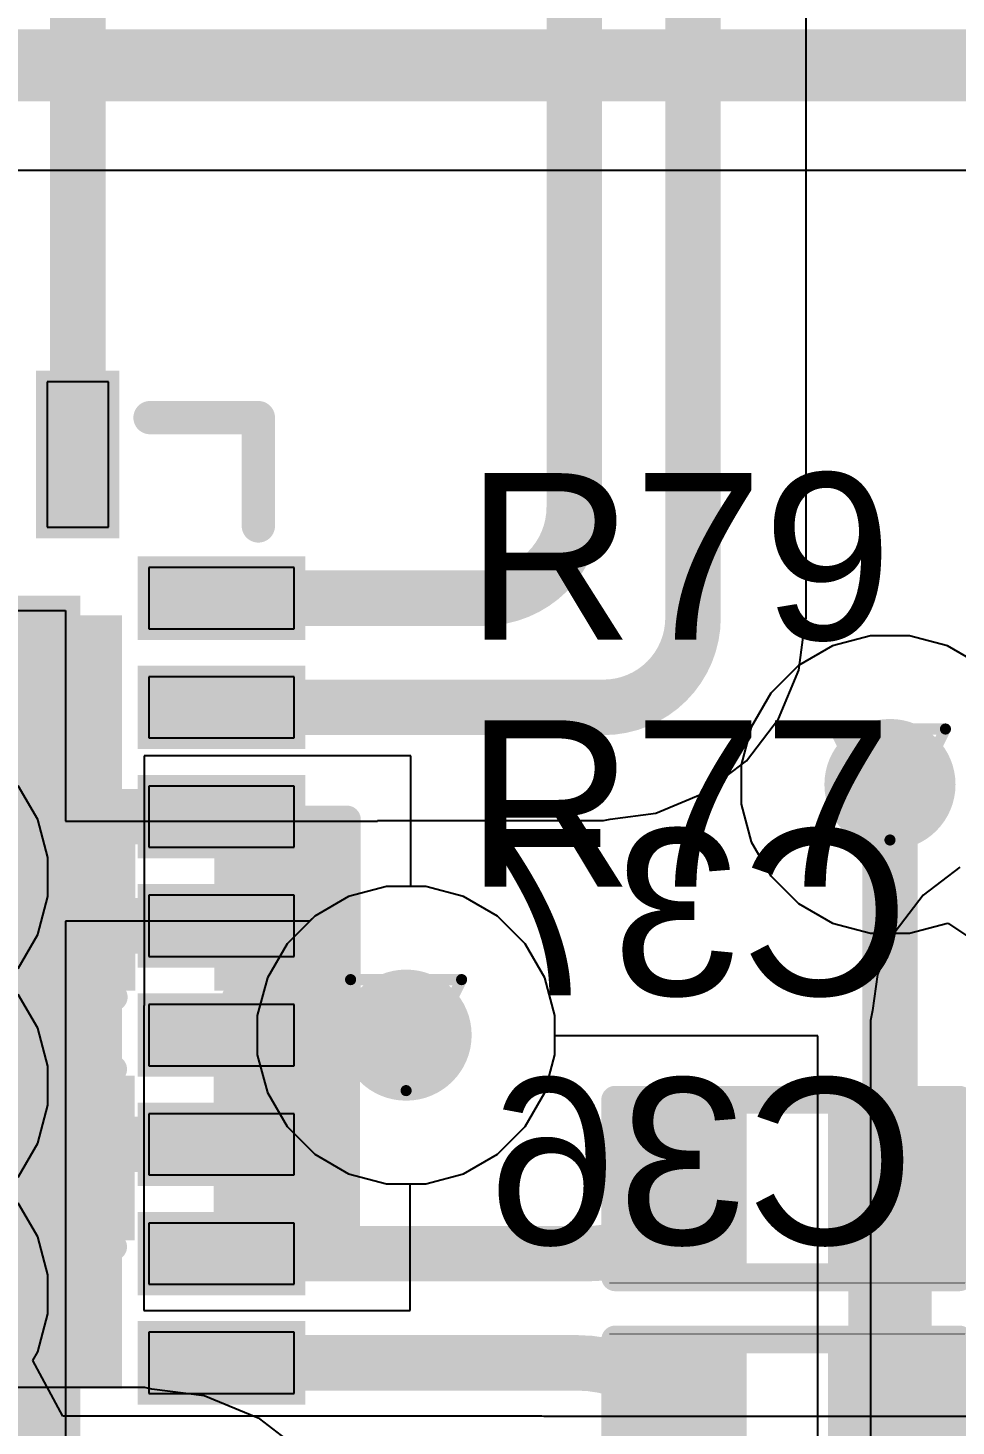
# Model space of a CAD drawing. Header units: inches. Extents: x 0 to 35.2, y -0.7 to 15.9.
# Drawn here: x 1.7712 to 1.9384, y 0.8583 to 1.1102 of the extents above; entities that cross this region are included whole.
import ezdxf

# ---------------------------------------------------------------- set-up
doc = ezdxf.new("R2010")
doc.units = ezdxf.units.IN
doc.header["$MEASUREMENT"] = 0
for name, color, linetype in [('Bottom Layer', 5, 'Continuous'), ('Bottom Overlay', 54, 'Continuous'), ('Bottom Paste', 16, 'Continuous'), ('Bottom Solder', 6, 'Continuous'), ('Drill Drawing', 1, 'Continuous'), ('GND1', 16, 'Continuous'), ('GND2', 76, 'Continuous'), ('Top Layer', 1, 'Continuous'), ('Top Overlay', 2, 'Continuous'), ('Top Paste', 8, 'Continuous'), ('Top Solder', 216, 'Continuous'), ('Via Holes', 16, 'Continuous')]:
    doc.layers.add(name, color=color, linetype=linetype)
doc.styles.add('Arial', font='', dxfattribs={"height": 0.2})
doc.styles.get('Arial').set_extended_font_data('Arial')

# ---------------------------------------------------------------- blocks, each defined once
blk = doc.blocks.new('40_LFCSP_WQ__6_6__24')
at = {"layer": 'Top Layer'}
for points in [[(0.087008, 0.087008), (0.087008, -0.087008), (-0.087008, -0.087008), (-0.087008, 0.087008)], [(0.1275605, -0.083068), (0.1275605, -0.094092), (0.1013795, -0.094092), (0.1013795, -0.083068)], [(-0.043698, -0.1013795), (-0.043698, -0.1275605), (-0.054722, -0.1275605), (-0.054722, -0.1013795)], [(-0.0240181, -0.1013795), (-0.0240181, -0.1275605), (-0.0350421, -0.1275605), (-0.0350421, -0.1013795)], [(-0.004328000000000001, -0.1013795), (-0.004327999999999999, -0.1275605), (-0.015352, -0.1275605), (-0.015352, -0.1013795)], [(0.015352, -0.1013795), (0.015352, -0.1275605), (0.004328000000000001, -0.1275605), (0.004327999999999999, -0.1013795)], [(0.0350421, -0.1013795), (0.0350421, -0.1275605), (0.0240181, -0.1275605), (0.0240181, -0.1013795)], [(0.054722, -0.1013795), (0.054722, -0.1275605), (0.043698, -0.1275605), (0.043698, -0.1013795)], [(0.074412, -0.1013796), (0.074412, -0.1275606), (0.063388, -0.1275606), (0.063388, -0.1013796)], [(0.094092, -0.1013795), (0.094092, -0.1275605), (0.083068, -0.1275605), (0.083068, -0.1013795)]]:
    blk.add_hatch(color=1, dxfattribs=at).paths.add_polyline_path(points)
at = {"layer": 'Top Solder'}
for points in [[(0.089008, 0.089008), (0.089008, -0.089008), (-0.089008, -0.089008), (-0.089008, 0.089008)], [(0.1295605, -0.081068), (0.1295605, -0.096092), (0.0993795, -0.096092), (0.0993795, -0.081068)], [(-0.041698, -0.0993795), (-0.041698, -0.1295605), (-0.056722, -0.1295605), (-0.056722, -0.0993795)], [(-0.0220181, -0.0993795), (-0.0220181, -0.1295605), (-0.0370421, -0.1295605), (-0.0370421, -0.0993795)], [(-0.002328000000000002, -0.0993795), (-0.002327999999999998, -0.1295605), (-0.017352, -0.1295605), (-0.017352, -0.0993795)], [(0.017352, -0.0993795), (0.017352, -0.1295605), (0.002328000000000002, -0.1295605), (0.002327999999999998, -0.0993795)], [(0.0370421, -0.0993795), (0.0370421, -0.1295605), (0.0220181, -0.1295605), (0.0220181, -0.0993795)], [(0.056722, -0.0993795), (0.056722, -0.1295605), (0.041698, -0.1295605), (0.041698, -0.0993795)], [(0.076412, -0.0993796), (0.076412, -0.1295606), (0.061388, -0.1295606), (0.061388, -0.0993796)], [(0.096092, -0.0993795), (0.096092, -0.1295605), (0.081068, -0.1295605), (0.081068, -0.0993795)]]:
    blk.add_hatch(color=216, dxfattribs=at).paths.add_polyline_path(points)
at = {"layer": 'Top Overlay'}
for points in [[(0.12111, -0.101594, 0.006, 0.006, 0), (0.12111, -0.12111, 0.006, 0.006, 0)], [(0.101594, -0.12111, 0.006, 0.006, 0), (0.12111, -0.12111, 0.006, 0.006, 0)]]:
    blk.add_lwpolyline(points, format="xyseb", dxfattribs=at)
for points in [[(0.11961, -0.101594, 0.003, 0.003, 1), (0.12261, -0.101594, 0.003, 0.003, 1)], [(0.100094, -0.12111, 0.003, 0.003, 1), (0.103094, -0.12111, 0.003, 0.003, 1)], [(0.11961, -0.12111, 0.003, 0.003, 1), (0.12261, -0.12111, 0.003, 0.003, 1)], [(0.11961, -0.12111, 0.003, 0.003, 1), (0.12261, -0.12111, 0.003, 0.003, 1)]]:
    blk.add_lwpolyline(points, format="xyseb", close=True, dxfattribs=at)
at = {"layer": 'Top Paste'}
for p, q in [((0.127559, -0.083071), (0.101378, -0.083071)), ((0.101378, -0.083071), (0.101378, -0.094094)), ((0.127559, -0.083071), (0.127559, -0.083071)), ((0.127559, -0.094094), (0.127559, -0.083071)), ((0.101378, -0.094094), (0.127559, -0.094094)), ((-0.043701, -0.101378), (-0.054724, -0.101378)), ((-0.054724, -0.101378), (-0.054724, -0.127559)), ((-0.043701, -0.101378), (-0.043701, -0.101378)), ((-0.043701, -0.127559), (-0.043701, -0.101378)), ((-0.024016, -0.101378), (-0.035039, -0.101378)), ((-0.035039, -0.101378), (-0.035039, -0.127559)), ((-0.024016, -0.101378), (-0.024016, -0.101378)), ((-0.024016, -0.127559), (-0.024016, -0.101378)), ((-0.004331, -0.101378), (-0.015354, -0.101378)), ((-0.015354, -0.101378), (-0.015354, -0.127559)), ((-0.004331, -0.101378), (-0.004331, -0.101378)), ((-0.004331, -0.127559), (-0.004331, -0.101378)), ((0.015354, -0.101378), (0.004331, -0.101378)), ((0.004331, -0.101378), (0.004331, -0.127559)), ((0.015354, -0.101378), (0.015354, -0.101378)), ((0.015354, -0.127559), (0.015354, -0.101378)), ((0.035039, -0.101378), (0.024016, -0.101378)), ((0.024016, -0.101378), (0.024016, -0.127559)), ((0.035039, -0.101378), (0.035039, -0.101378)), ((0.035039, -0.127559), (0.035039, -0.101378)), ((0.054724, -0.101378), (0.043701, -0.101378)), ((0.043701, -0.101378), (0.043701, -0.127559)), ((0.054724, -0.101378), (0.054724, -0.101378)), ((0.054724, -0.127559), (0.054724, -0.101378)), ((0.074409, -0.101378), (0.063386, -0.101378)), ((0.063386, -0.101378), (0.063386, -0.127559)), ((0.074409, -0.101378), (0.074409, -0.101378)), ((0.074409, -0.127559), (0.074409, -0.101378)), ((0.094094, -0.101378), (0.083071, -0.101378)), ((0.083071, -0.101378), (0.083071, -0.127559)), ((0.094094, -0.127559), (0.094094, -0.101378)), ((-0.054724, -0.127559), (-0.043701, -0.127559)), ((-0.035039, -0.127559), (-0.024016, -0.127559)), ((-0.015354, -0.127559), (-0.004331, -0.127559)), ((0.004331, -0.127559), (0.015354, -0.127559)), ((0.024016, -0.127559), (0.035039, -0.127559)), ((0.043701, -0.127559), (0.054724, -0.127559)), ((0.063386, -0.127559), (0.074409, -0.127559)), ((0.083071, -0.127559), (0.083071, -0.127559)), ((0.083071, -0.127559), (0.094094, -0.127559))]:
    blk.add_line(p, q, dxfattribs=at)
blk = doc.blocks.new('R___0402_43')
at = {"layer": 'Top Layer'}
for points in [[(-0.0275, -0.0125), (-0.0275, 0.0125), (-0.009499999999999998, 0.0125), (-0.009500000000000001, -0.0125)], [(0.0095001, -0.0125), (0.009500100000000001, 0.0125), (0.0275001, 0.0125), (0.0275001, -0.0125)]]:
    blk.add_hatch(color=1, dxfattribs=at).paths.add_polyline_path(points)
at = {"layer": 'Top Paste'}
for points in [[(-0.0275, -0.0125), (-0.0275, 0.0125), (-0.009499999999999998, 0.0125), (-0.009500000000000001, -0.0125)], [(0.0095001, -0.0125), (0.009500100000000001, 0.0125), (0.0275001, 0.0125), (0.0275001, -0.0125)]]:
    blk.add_hatch(color=8, dxfattribs=at).paths.add_polyline_path(points)
at = {"layer": 'Top Solder'}
for points in [[(-0.0296654, -0.0146654), (-0.0296654, 0.0146654), (-0.007334599999999998, 0.0146654), (-0.007334600000000002, -0.0146654)], [(0.007334699999999999, -0.0146654), (0.007334700000000001, 0.0146654), (0.0296655, 0.0146654), (0.0296655, -0.0146654)]]:
    blk.add_hatch(color=216, dxfattribs=at).paths.add_polyline_path(points)
at = {"layer": 'Top Overlay'}
for points in [[(-0.031, -0.016, 0.005, 0.005, 0), (-0.031, 0.016, 0.005, 0.005, 0)], [(-0.031, 0.016, 0.005, 0.005, 0), (0.031, 0.016, 0.005, 0.005, 0)], [(0.031, -0.016, 0.005, 0.005, 0), (0.031, 0.016, 0.005, 0.005, 0)], [(-0.031, -0.016, 0.005, 0.005, 0), (0.031, -0.016, 0.005, 0.005, 0)], [(-0.0319999, -0.017, 0.000127, 0.000127, 0), (0.032, -0.017, 0.000127, 0.000127, 0)]]:
    blk.add_lwpolyline(points, format="xyseb", dxfattribs=at)
for points in [[(-0.03225, 0.016, 0.0025, 0.0025, 1), (-0.02975, 0.016, 0.0025, 0.0025, 1)], [(-0.03225, 0.016, 0.0025, 0.0025, 1), (-0.02975, 0.016, 0.0025, 0.0025, 1)], [(0.02975, 0.016, 0.0025, 0.0025, 1), (0.03225, 0.016, 0.0025, 0.0025, 1)], [(0.02975, 0.016, 0.0025, 0.0025, 1), (0.03225, 0.016, 0.0025, 0.0025, 1)], [(-0.03225, -0.016, 0.0025, 0.0025, 1), (-0.02975, -0.016, 0.0025, 0.0025, 1)], [(-0.03225, -0.016, 0.0025, 0.0025, 1), (-0.02975, -0.016, 0.0025, 0.0025, 1)], [(0.02975, -0.016, 0.0025, 0.0025, 1), (0.03225, -0.016, 0.0025, 0.0025, 1)], [(0.02975, -0.016, 0.0025, 0.0025, 1), (0.03225, -0.016, 0.0025, 0.0025, 1)], [(-0.0320316, -0.017, 6.35e-05, 6.35e-05, 1), (-0.0319682, -0.017, 6.35e-05, 6.35e-05, 1)], [(0.0319683, -0.017, 6.35e-05, 6.35e-05, 1), (0.0320317, -0.017, 6.35e-05, 6.35e-05, 1)]]:
    blk.add_lwpolyline(points, format="xyseb", close=True, dxfattribs=at)
blk = doc.blocks.new('R___0402_44')
at = {"layer": 'Top Layer'}
for points in [[(-0.0275, -0.0125), (-0.0275, 0.0125), (-0.009499999999999998, 0.0125), (-0.009500000000000001, -0.0125)], [(0.009499999999999998, -0.0125), (0.009500000000000001, 0.0125), (0.0275, 0.0125), (0.0275, -0.0125)]]:
    blk.add_hatch(color=1, dxfattribs=at).paths.add_polyline_path(points)
at = {"layer": 'Top Paste'}
for points in [[(-0.0275, -0.0125), (-0.0275, 0.0125), (-0.009499999999999998, 0.0125), (-0.009500000000000001, -0.0125)], [(0.009499999999999998, -0.0125), (0.009500000000000001, 0.0125), (0.0275, 0.0125), (0.0275, -0.0125)]]:
    blk.add_hatch(color=8, dxfattribs=at).paths.add_polyline_path(points)
at = {"layer": 'Top Solder'}
for points in [[(-0.0296654, -0.0146654), (-0.0296654, 0.0146654), (-0.007334599999999998, 0.0146654), (-0.007334600000000002, -0.0146654)], [(0.007334599999999998, -0.0146654), (0.007334600000000002, 0.0146654), (0.0296654, 0.0146654), (0.0296654, -0.0146654)]]:
    blk.add_hatch(color=216, dxfattribs=at).paths.add_polyline_path(points)
at = {"layer": 'Top Overlay'}
for points in [[(-0.031, 0.016, 0.005, 0.005, 0), (-0.031, -0.016, 0.005, 0.005, 0)], [(0.031, 0.016, 0.005, 0.005, 0), (-0.031, 0.016, 0.005, 0.005, 0)], [(0.031, 0.016, 0.005, 0.005, 0), (0.031, -0.016, 0.005, 0.005, 0)], [(0.031, -0.016, 0.005, 0.005, 0), (-0.031, -0.016, 0.005, 0.005, 0)], [(0.032, -0.017, 0.000127, 0.000127, 0), (-0.032, -0.017, 0.000127, 0.000127, 0)]]:
    blk.add_lwpolyline(points, format="xyseb", dxfattribs=at)
for points in [[(-0.03225, 0.016, 0.0025, 0.0025, 1), (-0.02975, 0.016, 0.0025, 0.0025, 1)], [(-0.03225, 0.016, 0.0025, 0.0025, 1), (-0.02975, 0.016, 0.0025, 0.0025, 1)], [(0.02975, 0.016, 0.0025, 0.0025, 1), (0.03225, 0.016, 0.0025, 0.0025, 1)], [(0.02975, 0.016, 0.0025, 0.0025, 1), (0.03225, 0.016, 0.0025, 0.0025, 1)], [(-0.03225, -0.016, 0.0025, 0.0025, 1), (-0.02975, -0.016, 0.0025, 0.0025, 1)], [(-0.03225, -0.016, 0.0025, 0.0025, 1), (-0.02975, -0.016, 0.0025, 0.0025, 1)], [(0.02975, -0.016, 0.0025, 0.0025, 1), (0.03225, -0.016, 0.0025, 0.0025, 1)], [(0.02975, -0.016, 0.0025, 0.0025, 1), (0.03225, -0.016, 0.0025, 0.0025, 1)], [(-0.0320317, -0.017, 6.35e-05, 6.35e-05, 1), (-0.0319683, -0.017, 6.35e-05, 6.35e-05, 1)], [(0.0319683, -0.017, 6.35e-05, 6.35e-05, 1), (0.0320317, -0.017, 6.35e-05, 6.35e-05, 1)]]:
    blk.add_lwpolyline(points, format="xyseb", close=True, dxfattribs=at)
blk = doc.blocks.new('C___0402_B_161')
at = {"layer": 'Bottom Layer'}
for points in [[(-0.009499999999999996, 0.0125), (-0.009500000000000003, -0.0125), (-0.0275, -0.0125), (-0.0275, 0.0125)], [(0.0275, 0.0125), (0.0275, -0.0125), (0.009499999999999996, -0.0125), (0.009500000000000003, 0.0125)]]:
    blk.add_hatch(color=5, dxfattribs=at).paths.add_polyline_path(points)
at = {"layer": 'Bottom Paste'}
for points in [[(-0.009499999999999996, 0.0125), (-0.009500000000000003, -0.0125), (-0.0275, -0.0125), (-0.0275, 0.0125)], [(0.0275, 0.0125), (0.0275, -0.0125), (0.009499999999999996, -0.0125), (0.009500000000000003, 0.0125)]]:
    blk.add_hatch(color=16, dxfattribs=at).paths.add_polyline_path(points)
at = {"layer": 'Bottom Solder'}
for points in [[(-0.007137799999999997, 0.0148622), (-0.007137800000000003, -0.0148622), (-0.0298622, -0.0148622), (-0.0298622, 0.0148622)], [(0.0298622, 0.0148622), (0.0298622, -0.0148622), (0.007137799999999997, -0.0148622), (0.007137800000000003, 0.0148622)]]:
    blk.add_hatch(color=6, dxfattribs=at).paths.add_polyline_path(points)
at = {"layer": 'Bottom Overlay'}
for points in [[(-0.031, -0.016, 0.005, 0.005, 0), (-0.031, 0.016, 0.005, 0.005, 0)], [(-0.031, 0.016, 0.005, 0.005, 0), (-0.011, 0.016, 0.005, 0.005, 0)], [(0.011, 0.016, 0.005, 0.005, 0), (0.031, 0.016, 0.005, 0.005, 0)], [(0.031, -0.016, 0.005, 0.005, 0), (0.031, 0.016, 0.005, 0.005, 0)], [(-0.031, -0.016, 0.005, 0.005, 0), (-0.011, -0.016, 0.005, 0.005, 0)], [(0.011, -0.016, 0.005, 0.005, 0), (0.031, -0.016, 0.005, 0.005, 0)]]:
    blk.add_lwpolyline(points, format="xyseb", dxfattribs=at)
for points in [[(-0.03225, 0.016, 0.0025, 0.0025, 1), (-0.02975, 0.016, 0.0025, 0.0025, 1)], [(-0.03225, 0.016, 0.0025, 0.0025, 1), (-0.02975, 0.016, 0.0025, 0.0025, 1)], [(-0.01225, 0.016, 0.0025, 0.0025, 1), (-0.00975, 0.016, 0.0025, 0.0025, 1)], [(0.00975, 0.016, 0.0025, 0.0025, 1), (0.01225, 0.016, 0.0025, 0.0025, 1)], [(0.02975, 0.016, 0.0025, 0.0025, 1), (0.03225, 0.016, 0.0025, 0.0025, 1)], [(0.02975, 0.016, 0.0025, 0.0025, 1), (0.03225, 0.016, 0.0025, 0.0025, 1)], [(-0.03225, -0.016, 0.0025, 0.0025, 1), (-0.02975, -0.016, 0.0025, 0.0025, 1)], [(-0.03225, -0.016, 0.0025, 0.0025, 1), (-0.02975, -0.016, 0.0025, 0.0025, 1)], [(-0.01225, -0.016, 0.0025, 0.0025, 1), (-0.00975, -0.016, 0.0025, 0.0025, 1)], [(0.00975, -0.016, 0.0025, 0.0025, 1), (0.01225, -0.016, 0.0025, 0.0025, 1)], [(0.02975, -0.016, 0.0025, 0.0025, 1), (0.03225, -0.016, 0.0025, 0.0025, 1)], [(0.02975, -0.016, 0.0025, 0.0025, 1), (0.03225, -0.016, 0.0025, 0.0025, 1)]]:
    blk.add_lwpolyline(points, format="xyseb", close=True, dxfattribs=at)
blk = doc.blocks.new('C___0402_B_162')
at = {"layer": 'Bottom Layer'}
for points in [[(-0.009499999999999996, 0.0125), (-0.009500000000000003, -0.0125), (-0.0275, -0.0125), (-0.0275, 0.0125)], [(0.0275, 0.0125), (0.0275, -0.0125), (0.009499999999999996, -0.0125), (0.009500000000000003, 0.0125)]]:
    blk.add_hatch(color=5, dxfattribs=at).paths.add_polyline_path(points)
at = {"layer": 'Bottom Paste'}
for points in [[(-0.009499999999999996, 0.0125), (-0.009500000000000003, -0.0125), (-0.0275, -0.0125), (-0.0275, 0.0125)], [(0.0275, 0.0125), (0.0275, -0.0125), (0.009499999999999996, -0.0125), (0.009500000000000003, 0.0125)]]:
    blk.add_hatch(color=16, dxfattribs=at).paths.add_polyline_path(points)
at = {"layer": 'Bottom Solder'}
for points in [[(-0.007137799999999997, 0.0148622), (-0.007137800000000003, -0.0148622), (-0.0298622, -0.0148622), (-0.0298622, 0.0148622)], [(0.0298622, 0.0148622), (0.0298622, -0.0148622), (0.007137799999999997, -0.0148622), (0.007137800000000003, 0.0148622)]]:
    blk.add_hatch(color=6, dxfattribs=at).paths.add_polyline_path(points)
at = {"layer": 'Bottom Overlay'}
for points in [[(-0.031, -0.016, 0.005, 0.005, 0), (-0.031, 0.016, 0.005, 0.005, 0)], [(-0.031, 0.016, 0.005, 0.005, 0), (-0.011, 0.016, 0.005, 0.005, 0)], [(0.011, 0.016, 0.005, 0.005, 0), (0.031, 0.016, 0.005, 0.005, 0)], [(0.031, -0.016, 0.005, 0.005, 0), (0.031, 0.016, 0.005, 0.005, 0)], [(-0.031, -0.016, 0.005, 0.005, 0), (-0.011, -0.016, 0.005, 0.005, 0)], [(0.011, -0.016, 0.005, 0.005, 0), (0.031, -0.016, 0.005, 0.005, 0)]]:
    blk.add_lwpolyline(points, format="xyseb", dxfattribs=at)
for points in [[(-0.03225, 0.016, 0.0025, 0.0025, 1), (-0.02975, 0.016, 0.0025, 0.0025, 1)], [(-0.03225, 0.016, 0.0025, 0.0025, 1), (-0.02975, 0.016, 0.0025, 0.0025, 1)], [(-0.01225, 0.016, 0.0025, 0.0025, 1), (-0.00975, 0.016, 0.0025, 0.0025, 1)], [(0.00975, 0.016, 0.0025, 0.0025, 1), (0.01225, 0.016, 0.0025, 0.0025, 1)], [(0.02975, 0.016, 0.0025, 0.0025, 1), (0.03225, 0.016, 0.0025, 0.0025, 1)], [(0.02975, 0.016, 0.0025, 0.0025, 1), (0.03225, 0.016, 0.0025, 0.0025, 1)], [(-0.03225, -0.016, 0.0025, 0.0025, 1), (-0.02975, -0.016, 0.0025, 0.0025, 1)], [(-0.03225, -0.016, 0.0025, 0.0025, 1), (-0.02975, -0.016, 0.0025, 0.0025, 1)], [(-0.01225, -0.016, 0.0025, 0.0025, 1), (-0.00975, -0.016, 0.0025, 0.0025, 1)], [(0.00975, -0.016, 0.0025, 0.0025, 1), (0.01225, -0.016, 0.0025, 0.0025, 1)], [(0.02975, -0.016, 0.0025, 0.0025, 1), (0.03225, -0.016, 0.0025, 0.0025, 1)], [(0.02975, -0.016, 0.0025, 0.0025, 1), (0.03225, -0.016, 0.0025, 0.0025, 1)]]:
    blk.add_lwpolyline(points, format="xyseb", close=True, dxfattribs=at)

msp = doc.modelspace()

# ---------------------------------------------------------------- hatches: boundary and pattern name
at = {"layer": 'Bottom Layer'}
msp.add_hatch(color=5, dxfattribs=at).paths.add_polyline_path([(1.6727669, 0.865), (1.7881273, 0.865), (1.7881273, 1.0043936), (1.6727669, 1.0043936)])
h = msp.add_hatch(color=5, dxfattribs=at)
edge = h.paths.add_edge_path()
edge.add_arc((1.9264687, 0.9738937), 0.011811, 0, 360)
h = msp.add_hatch(color=5, dxfattribs=at)
edge = h.paths.add_edge_path()
edge.add_arc((1.8392936, 0.9287336), 0.011811, 0, 360)
at = {"layer": 'GND1'}
h = msp.add_hatch(color=16, dxfattribs=at)
edge = h.paths.add_edge_path()
edge.add_arc((1.9264687, 0.9738937), 0.011811, 0, 360)
h = msp.add_hatch(color=16, dxfattribs=at)
edge = h.paths.add_edge_path()
edge.add_arc((1.8392936, 0.9287336), 0.011811, 0, 360)
at = {"layer": 'GND2'}
h = msp.add_hatch(color=76, dxfattribs=at)
edge = h.paths.add_edge_path()
edge.add_arc((1.9264687, 0.9738937), 0.011811, 0, 360)
h = msp.add_hatch(color=76, dxfattribs=at)
edge = h.paths.add_edge_path()
edge.add_arc((1.8392936, 0.9287336), 0.011811, 0, 360)
at = {"layer": 'Top Layer'}
h = msp.add_hatch(color=1, dxfattribs=at)
edge = h.paths.add_edge_path()
edge.add_arc((1.9264687, 0.9738937), 0.011811, 0, 360)
h = msp.add_hatch(color=1, dxfattribs=at)
edge = h.paths.add_edge_path()
edge.add_arc((1.8392936, 0.9287336), 0.011811, 0, 360)
at = {"layer": 'Via Holes'}
h = msp.add_hatch(color=7, dxfattribs=at)
edge = h.paths.add_edge_path()
edge.add_arc((1.9264687, 0.9738937), 0.0059055, 0, 360)
h = msp.add_hatch(color=7, dxfattribs=at)
edge = h.paths.add_edge_path()
edge.add_arc((1.8392936, 0.9287336), 0.0059055, 0, 360)

# ---------------------------------------------------------------- linework, layer by layer
at = {"layer": 'Bottom Layer'}
for p, q in [((1.7200632, 1.0846082), (2.0012945, 1.0846082)), ((1.8401274, 0.9790901), (1.7921274, 0.9790901)), ((1.7921274, 0.9790901), (1.7921274, 0.9340901)), ((1.8401274, 0.9555446), (1.8401274, 0.9790901)), ((1.9390551, 0.9590004), (1.9324505, 0.9539325)), ((1.8428233, 0.9555446), (1.8401274, 0.9555446)), ((1.8496423, 0.9537175), (1.8428233, 0.9555446)), ((1.855756, 0.9501878), (1.8496423, 0.9537175)), ((1.9324505, 0.9539325), (1.9273826, 0.9473279)), ((1.8607478, 0.945196), (1.855756, 0.9501878)), ((1.9273826, 0.9473279), (1.9241968, 0.9396367)), ((1.8642775, 0.9390823), (1.8607478, 0.945196)), ((1.8661046, 0.9322633), (1.8642775, 0.9390823)), ((1.9241968, 0.9396367), (1.9233431, 0.9331523)), ((1.7921274, 0.9340901), (1.7920161, 0.9340901)), ((1.7920161, 0.9340901), (1.7920161, 0.8790901)), ((1.8661046, 0.9252039), (1.8661046, 0.9322633)), ((1.9233431, 0.9331523), (1.9229912, 0.931383)), ((1.9229912, 0.931383), (1.9229912, 0.7432318)), ((1.8642775, 0.9183849), (1.8661046, 0.9252039)), ((1.8607478, 0.9122712), (1.8642775, 0.9183849)), ((1.855756, 0.9072794), (1.8607478, 0.9122712)), ((1.8496423, 0.9037497), (1.855756, 0.9072794)), ((1.8400161, 0.8790901), (1.8400161, 0.9019226)), ((1.8400161, 0.9019226), (1.8428233, 0.9019226)), ((1.8428233, 0.9019226), (1.8496423, 0.9037497)), ((1.7920161, 0.8790901), (1.8400161, 0.8790901)), ((1.7922087, 0.8652217), (1.7637694, 0.8652217)), ((1.7934887, 0.8649671), (1.7922087, 0.8652217)), ((1.8029394, 0.8637229), (1.7934887, 0.8649671)), ((1.8129388, 0.859581), (1.8029394, 0.8637229)), ((1.8215255, 0.8529922), (1.8129388, 0.859581))]:
    msp.add_line(p, q, dxfattribs=at)
for points in [[(1.4538079, 1.105, 0.01, 0.01, 0), (2.003, 1.105, 0.01, 0.01, 0)], [(1.8160161, 0.9290901, 0.015, 0.015, 0), (1.8160161, 0.9515901, 0.015, 0.015, 0)], [(1.8160161, 0.9515901, 0.01, 0.01, 0), (1.8161274, 0.9515901, 0.01, 0.01, 0)], [(1.8160161, 0.9290901, 0.015, 0.015, 0), (1.8392936, 0.9290901, 0.015, 0.015, 0)], [(1.8160161, 0.9065901, 0.015, 0.015, 0), (1.8160161, 0.9290901, 0.015, 0.015, 0)], [(1.8392936, 0.9287336, 0.015, 0.015, 0), (1.8392936, 0.9290901, 0.015, 0.015, 0)]]:
    msp.add_lwpolyline(points, format="xyseb", dxfattribs=at)
for points in [[(1.8122661, 0.9515901, 0.0075, 0.0075, 1), (1.8197661, 0.9515901, 0.0075, 0.0075, 1)], [(1.8135161, 0.9515901, 0.005, 0.005, 1), (1.8185161, 0.9515901, 0.005, 0.005, 1)], [(1.8136274, 0.9515901, 0.005, 0.005, 1), (1.8186274, 0.9515901, 0.005, 0.005, 1)], [(1.8122661, 0.9290901, 0.0075, 0.0075, 1), (1.8197661, 0.9290901, 0.0075, 0.0075, 1)], [(1.8122661, 0.9290901, 0.0075, 0.0075, 1), (1.8197661, 0.9290901, 0.0075, 0.0075, 1)], [(1.8122661, 0.9290901, 0.0075, 0.0075, 1), (1.8197661, 0.9290901, 0.0075, 0.0075, 1)], [(1.8355436, 0.9290901, 0.0075, 0.0075, 1), (1.8430436, 0.9290901, 0.0075, 0.0075, 1)], [(1.8355436, 0.9290901, 0.0075, 0.0075, 1), (1.8430436, 0.9290901, 0.0075, 0.0075, 1)], [(1.8355436, 0.9287336, 0.0075, 0.0075, 1), (1.8430436, 0.9287336, 0.0075, 0.0075, 1)], [(1.8122661, 0.9065901, 0.0075, 0.0075, 1), (1.8197661, 0.9065901, 0.0075, 0.0075, 1)]]:
    msp.add_lwpolyline(points, format="xyseb", close=True, dxfattribs=at)
at = {"layer": 'Drill Drawing'}
for points in [[(1.9164687, 0.9838937, 0.002, 0.002, 0), (1.9364687, 0.9838937, 0.002, 0.002, 0)], [(1.9164687, 0.9838937, 0.002, 0.002, 0), (1.9264687, 0.9638937, 0.002, 0.002, 0)], [(1.9264687, 0.9638937, 0.002, 0.002, 0), (1.9364687, 0.9838937, 0.002, 0.002, 0)], [(1.8292936, 0.9387336, 0.002, 0.002, 0), (1.8492936, 0.9387336, 0.002, 0.002, 0)], [(1.8292936, 0.9387336, 0.002, 0.002, 0), (1.8392936, 0.9187336, 0.002, 0.002, 0)], [(1.8392936, 0.9187336, 0.002, 0.002, 0), (1.8492936, 0.9387336, 0.002, 0.002, 0)]]:
    msp.add_lwpolyline(points, format="xyseb", dxfattribs=at)
for points in [[(1.9159687, 0.9838937, 0.001, 0.001, 1), (1.9169687, 0.9838937, 0.001, 0.001, 1)], [(1.9159687, 0.9838937, 0.001, 0.001, 1), (1.9169687, 0.9838937, 0.001, 0.001, 1)], [(1.9359687, 0.9838937, 0.001, 0.001, 1), (1.9369687, 0.9838937, 0.001, 0.001, 1)], [(1.9359687, 0.9838937, 0.001, 0.001, 1), (1.9369687, 0.9838937, 0.001, 0.001, 1)], [(1.9259687, 0.9638937, 0.001, 0.001, 1), (1.9269687, 0.9638937, 0.001, 0.001, 1)], [(1.9259687, 0.9638937, 0.001, 0.001, 1), (1.9269687, 0.9638937, 0.001, 0.001, 1)], [(1.8287936, 0.9387336, 0.001, 0.001, 1), (1.8297936, 0.9387336, 0.001, 0.001, 1)], [(1.8287936, 0.9387336, 0.001, 0.001, 1), (1.8297936, 0.9387336, 0.001, 0.001, 1)], [(1.8487936, 0.9387336, 0.001, 0.001, 1), (1.8497936, 0.9387336, 0.001, 0.001, 1)], [(1.8487936, 0.9387336, 0.001, 0.001, 1), (1.8497936, 0.9387336, 0.001, 0.001, 1)], [(1.8387936, 0.9187336, 0.001, 0.001, 1), (1.8397936, 0.9187336, 0.001, 0.001, 1)], [(1.8387936, 0.9187336, 0.001, 0.001, 1), (1.8397936, 0.9187336, 0.001, 0.001, 1)]]:
    msp.add_lwpolyline(points, format="xyseb", close=True, dxfattribs=at)
at = {"layer": 'GND1'}
for p, q in [((1.8357639, 0.9555446), (1.8289449, 0.9537175)), ((1.8428233, 0.9555446), (1.8357639, 0.9555446)), ((1.8496423, 0.9537175), (1.8428233, 0.9555446)), ((1.8289449, 0.9537175), (1.8228312, 0.9501878)), ((1.855756, 0.9501878), (1.8496423, 0.9537175)), ((1.8228312, 0.9501878), (1.8178394, 0.945196)), ((1.8607478, 0.945196), (1.855756, 0.9501878)), ((1.8178394, 0.945196), (1.8143097, 0.9390823)), ((1.8642775, 0.9390823), (1.8607478, 0.945196)), ((1.8143097, 0.9390823), (1.8124826, 0.9322633)), ((1.8661046, 0.9322633), (1.8642775, 0.9390823)), ((1.8124826, 0.9322633), (1.8124826, 0.9252039)), ((1.8661046, 0.9252039), (1.8661046, 0.9322633)), ((1.8124826, 0.9252039), (1.8143097, 0.9183849)), ((1.8642775, 0.9183849), (1.8661046, 0.9252039)), ((1.8143097, 0.9183849), (1.8178394, 0.9122712)), ((1.8607478, 0.9122712), (1.8642775, 0.9183849)), ((1.8178394, 0.9122712), (1.8228312, 0.9072794)), ((1.855756, 0.9072794), (1.8607478, 0.9122712)), ((1.8228312, 0.9072794), (1.8289449, 0.9037497)), ((1.8496423, 0.9037497), (1.855756, 0.9072794)), ((1.8289449, 0.9037497), (1.8357639, 0.9019226)), ((1.8357639, 0.9019226), (1.8428233, 0.9019226)), ((1.8428233, 0.9019226), (1.8496423, 0.9037497))]:
    msp.add_line(p, q, dxfattribs=at)
at = {"layer": 'GND2'}
for p, q in [((1.922939, 1.0007047), (1.91612, 0.9988776)), ((1.9299984, 1.0007047), (1.922939, 1.0007047)), ((1.9368174, 0.9988776), (1.9299984, 1.0007047)), ((1.91612, 0.9988776), (1.9100063, 0.9953479)), ((1.9429311, 0.9953479), (1.9368174, 0.9988776)), ((1.9100063, 0.9953479), (1.9050145, 0.9903561)), ((1.9050145, 0.9903561), (1.9014848, 0.9842424)), ((1.9014848, 0.9842424), (1.8996577, 0.9774234)), ((1.8996577, 0.9774234), (1.8996577, 0.970364)), ((1.772951, 0.9675656), (1.7694213, 0.9736793)), ((1.8996577, 0.970364), (1.9014848, 0.963545)), ((1.7747781, 0.9607466), (1.772951, 0.9675656)), ((1.9014848, 0.963545), (1.9050145, 0.9574313)), ((1.7747781, 0.9536872), (1.7747781, 0.9607466)), ((1.9050145, 0.9574313), (1.9100063, 0.9524395)), ((1.8357639, 0.9555446), (1.8289449, 0.9537175)), ((1.8428233, 0.9555446), (1.8357639, 0.9555446)), ((1.8496423, 0.9537175), (1.8428233, 0.9555446)), ((1.772951, 0.9468682), (1.7747781, 0.9536872)), ((1.8289449, 0.9537175), (1.8228312, 0.9501878)), ((1.855756, 0.9501878), (1.8496423, 0.9537175)), ((1.9100063, 0.9524395), (1.91612, 0.9489098)), ((1.8228312, 0.9501878), (1.8178394, 0.945196)), ((1.8607478, 0.945196), (1.855756, 0.9501878)), ((1.91612, 0.9489098), (1.922939, 0.9470827)), ((1.9299984, 0.9470827), (1.9368173, 0.9489098)), ((1.9368173, 0.9489098), (1.93701, 0.948872)), ((1.93701, 0.948872), (1.9461176, 0.9427322)), ((1.7694213, 0.9407545), (1.772951, 0.9468682)), ((1.8178394, 0.945196), (1.8143097, 0.9390823)), ((1.8642775, 0.9390823), (1.8607478, 0.945196)), ((1.922939, 0.9470827), (1.9299984, 0.9470827)), ((1.8143097, 0.9390823), (1.8124826, 0.9322633)), ((1.8661046, 0.9322633), (1.8642775, 0.9390823)), ((1.772951, 0.9299655), (1.7694213, 0.9360792)), ((1.8124826, 0.9322633), (1.8124826, 0.9252039)), ((1.8661046, 0.9252039), (1.8661046, 0.9322633)), ((1.7747781, 0.9231465), (1.772951, 0.9299655)), ((1.8124826, 0.9252039), (1.8143097, 0.9183849)), ((1.8642775, 0.9183849), (1.8661046, 0.9252039)), ((1.7747781, 0.9160871), (1.7747781, 0.9231465)), ((1.8143097, 0.9183849), (1.8178394, 0.9122712)), ((1.8607478, 0.9122712), (1.8642775, 0.9183849)), ((1.772951, 0.9092681), (1.7747781, 0.9160871)), ((1.8178394, 0.9122712), (1.8228312, 0.9072794)), ((1.855756, 0.9072794), (1.8607478, 0.9122712)), ((1.7694213, 0.9031544), (1.772951, 0.9092681)), ((1.8228312, 0.9072794), (1.8289449, 0.9037497)), ((1.8496423, 0.9037497), (1.855756, 0.9072794)), ((1.8289449, 0.9037497), (1.8357639, 0.9019226)), ((1.8357639, 0.9019226), (1.8428233, 0.9019226)), ((1.8428233, 0.9019226), (1.8496423, 0.9037497)), ((1.772951, 0.8923654), (1.7694213, 0.8984791)), ((1.7747781, 0.8855464), (1.772951, 0.8923654)), ((1.7747781, 0.878487), (1.7747781, 0.8855464)), ((1.772951, 0.871668), (1.7747781, 0.878487)), ((1.7720311, 0.8700747), (1.772951, 0.871668)), ((1.7774566, 0.8600747), (1.7720311, 0.8700747)), ((1.8637374, 0.8600747), (1.7774566, 0.8600747)), ((1.8641129, 0.86), (1.8637374, 0.8600747)), ((2.29, 0.86), (1.8641129, 0.86))]:
    msp.add_line(p, q, dxfattribs=at)
msp.add_lwpolyline([(1.667, 1.102, 0.01, 0.01, 0), (2.1704721, 1.102, 0.01, 0.01, 0)], format="xyseb", dxfattribs=at)
at = {"layer": 'Top Layer'}
for p, q in [((1.911378, 1.0039273), (1.911378, 1.2512089)), ((1.641525, 1.0052731), (1.7779466, 1.0052731)), ((1.7779466, 1.0052731), (1.7779466, 0.9869616)), ((1.9100561, 0.9944945), (1.9111414, 1.0027377)), ((1.9111414, 1.0027377), (1.911378, 1.0039273)), ((1.9064152, 0.9857045), (1.9100561, 0.9944945)), ((1.7779466, 0.9869616), (1.7779467, 0.9869616)), ((1.7779467, 0.9869616), (1.7779467, 0.9672816)), ((1.9006234, 0.9781564), (1.9064152, 0.9857045)), ((1.8930752, 0.9723646), (1.9006234, 0.9781564)), ((1.8842853, 0.9687237), (1.8930752, 0.9723646)), ((1.8341277, 0.9672816), (1.8341277, 0.9674018)), ((1.8341277, 0.9674018), (1.8748525, 0.9674018)), ((1.8748525, 0.9674018), (1.8760421, 0.9676384)), ((1.8760421, 0.9676384), (1.8842853, 0.9687237)), ((1.7779467, 0.9672816), (1.8341277, 0.9672816)), ((1.8357639, 0.9555446), (1.8289449, 0.9537175)), ((1.8428233, 0.9555446), (1.8357639, 0.9555446)), ((1.8496423, 0.9537175), (1.8428233, 0.9555446)), ((1.8289449, 0.9537175), (1.8228312, 0.9501878)), ((1.855756, 0.9501878), (1.8496423, 0.9537175)), ((1.8228312, 0.9501878), (1.821889, 0.9492456)), ((1.8607478, 0.945196), (1.855756, 0.9501878)), ((1.821889, 0.9492456), (1.7779466, 0.9492456)), ((1.7779466, 0.9492456), (1.7779466, 0.9082216)), ((1.8642775, 0.9390823), (1.8607478, 0.945196)), ((1.8661046, 0.9322633), (1.8642775, 0.9390823)), ((1.8661046, 0.9285901), (1.8661046, 0.9322633)), ((1.9134686, 0.9285901), (1.8661046, 0.9285901)), ((1.9134686, 0.8735901), (1.9134686, 0.9285901)), ((1.7779466, 0.9082216), (1.7779466, 0.8688515)), ((1.9134686, 0.8303937), (1.9134686, 0.8735901)), ((1.7779466, 0.8688515), (1.7779466, 0.8325141))]:
    msp.add_line(p, q, dxfattribs=at)
for points in [[(1.8909862, 1.0039273, 0.01, 0.01, 0), (1.8909862, 1.3705386, 0.01, 0.01, 0)], [(1.8695926, 1.0238953, 0.01, 0.01, 0), (1.8695926, 1.3431578, 0.01, 0.01, 0)], [(1.7801471, 1.0333636, 0.01, 0.01, 0), (1.7801471, 1.3137041, 0.01, 0.01, 0)], [(1.8695926, 1.0238953, 0.01, 0.01, -0.4142135623730951), (1.8531709, 1.0074736, 0.01, 0.01, 0)], [(1.8060371, 1.0074736, 0.01, 0.01, 0), (1.8531709, 1.0074736, 0.01, 0.01, 0)], [(1.8909862, 1.0039273, 0.01, 0.01, -0.4142135623730951), (1.8748525, 0.9877936, 0.01, 0.01, 0)], [(1.8060372, 0.9877936, 0.01, 0.01, 0), (1.8748525, 0.9877936, 0.01, 0.01, 0)], [(1.9264687, 0.9010901, 0.01, 0.01, 0), (1.9264687, 0.9738937, 0.01, 0.01, 0)], [(1.7625654, 0.9681036, 0.01, 0.01, 0), (1.8060371, 0.9681036, 0.01, 0.01, 0)], [(1.7625654, 0.9484237, 0.01, 0.01, 0), (1.8060371, 0.9484237, 0.01, 0.01, 0)], [(1.8060371, 0.9287336, 0.01, 0.01, 0), (1.8392936, 0.9287336, 0.01, 0.01, 0)], [(1.7625654, 0.9090536, 0.01, 0.01, 0), (1.8060371, 0.9090536, 0.01, 0.01, 0)], [(1.9264687, 0.8578937, 0.015, 0.015, 0), (1.9264687, 0.9010901, 0.015, 0.015, 0)], [(1.8854686, 0.8940725, 0.01, 0.01, 0), (1.8894686, 0.9010901, 0.01, 0.01, 0)], [(1.8854686, 0.8940725, 0.01, 0.01, -0.1706856966306084), (1.8720755, 0.8893633, 0.01, 0.01, 0)], [(1.8060371, 0.8893635, 0.01, 0.01, 0), (1.8141276, 0.8893635, 0.01, 0.01, 0)], [(1.8141276, 0.8893635, 0.01, 0.01, 0), (1.8437411, 0.8893634, 0.01, 0.01, 0)], [(1.8437411, 0.8893634, 0.01, 0.01, 0), (1.8720755, 0.8893633, 0.01, 0.01, 0)], [(1.8060371, 0.8696836, 0.01, 0.01, 0), (1.8604684, 0.8696836, 0.01, 0.01, 0)], [(1.8604684, 0.8696836, 0.01, 0.01, 0), (1.8700342, 0.8696835, 0.01, 0.01, 0)], [(1.8700342, 0.8696836, 0.01, 0.01, -0.1692072157924291), (1.8854686, 0.8643064, 0.01, 0.01, 0)], [(1.8854686, 0.8643064, 0.01, 0.01, 0), (1.8894686, 0.8578937, 0.01, 0.01, 0)], [(1.9264686, 0.8578937, 0.01, 0.01, 0), (1.9264687, 0.8578937, 0.01, 0.01, 0)]]:
    msp.add_lwpolyline(points, format="xyseb", dxfattribs=at)
for points in [[(1.7776471, 1.0333636, 0.005, 0.005, 1), (1.7826471, 1.0333636, 0.005, 0.005, 1)], [(1.8670926, 1.0238953, 0.005, 0.005, 1), (1.8720926, 1.0238953, 0.005, 0.005, 1)], [(1.8670926, 1.0238953, 0.005, 0.005, 1), (1.8720926, 1.0238953, 0.005, 0.005, 1)], [(1.8035371, 1.0074736, 0.005, 0.005, 1), (1.8085371, 1.0074736, 0.005, 0.005, 1)], [(1.8506709, 1.0074736, 0.005, 0.005, 1), (1.8556709, 1.0074736, 0.005, 0.005, 1)], [(1.8506709, 1.0074736, 0.005, 0.005, 1), (1.8556709, 1.0074736, 0.005, 0.005, 1)], [(1.8884862, 1.0039273, 0.005, 0.005, 1), (1.8934862, 1.0039273, 0.005, 0.005, 1)], [(1.8884862, 1.0039273, 0.005, 0.005, 1), (1.8934862, 1.0039273, 0.005, 0.005, 1)], [(1.8035372, 0.9877936, 0.005, 0.005, 1), (1.8085372, 0.9877936, 0.005, 0.005, 1)], [(1.8723525, 0.9877936, 0.005, 0.005, 1), (1.8773525, 0.9877936, 0.005, 0.005, 1)], [(1.8723525, 0.9877936, 0.005, 0.005, 1), (1.8773525, 0.9877936, 0.005, 0.005, 1)], [(1.9239687, 0.9738937, 0.005, 0.005, 1), (1.9289687, 0.9738937, 0.005, 0.005, 1)], [(1.8035371, 0.9681036, 0.005, 0.005, 1), (1.8085371, 0.9681036, 0.005, 0.005, 1)], [(1.8035371, 0.9484237, 0.005, 0.005, 1), (1.8085371, 0.9484237, 0.005, 0.005, 1)], [(1.8035371, 0.9287336, 0.005, 0.005, 1), (1.8085371, 0.9287336, 0.005, 0.005, 1)], [(1.8367936, 0.9287336, 0.005, 0.005, 1), (1.8417936, 0.9287336, 0.005, 0.005, 1)], [(1.8035371, 0.9090536, 0.005, 0.005, 1), (1.8085371, 0.9090536, 0.005, 0.005, 1)], [(1.9227187, 0.9010901, 0.0075, 0.0075, 1), (1.9302187, 0.9010901, 0.0075, 0.0075, 1)], [(1.8869686, 0.9010901, 0.005, 0.005, 1), (1.8919686, 0.9010901, 0.005, 0.005, 1)], [(1.9239687, 0.9010901, 0.005, 0.005, 1), (1.9289687, 0.9010901, 0.005, 0.005, 1)], [(1.8829686, 0.8940725, 0.005, 0.005, 1), (1.8879686, 0.8940725, 0.005, 0.005, 1)], [(1.8829686, 0.8940725, 0.005, 0.005, 1), (1.8879686, 0.8940725, 0.005, 0.005, 1)], [(1.8035371, 0.8893635, 0.005, 0.005, 1), (1.8085371, 0.8893635, 0.005, 0.005, 1)], [(1.8116276, 0.8893635, 0.005, 0.005, 1), (1.8166276, 0.8893635, 0.005, 0.005, 1)], [(1.8116276, 0.8893635, 0.005, 0.005, 1), (1.8166276, 0.8893635, 0.005, 0.005, 1)], [(1.8412411, 0.8893634, 0.005, 0.005, 1), (1.8462411, 0.8893634, 0.005, 0.005, 1)], [(1.8412411, 0.8893634, 0.005, 0.005, 1), (1.8462411, 0.8893634, 0.005, 0.005, 1)], [(1.8695755, 0.8893633, 0.005, 0.005, 1), (1.8745755, 0.8893633, 0.005, 0.005, 1)], [(1.8695755, 0.8893633, 0.005, 0.005, 1), (1.8745755, 0.8893633, 0.005, 0.005, 1)], [(1.8035371, 0.8696836, 0.005, 0.005, 1), (1.8085371, 0.8696836, 0.005, 0.005, 1)], [(1.8579684, 0.8696836, 0.005, 0.005, 1), (1.8629684, 0.8696836, 0.005, 0.005, 1)], [(1.8579684, 0.8696836, 0.005, 0.005, 1), (1.8629684, 0.8696836, 0.005, 0.005, 1)], [(1.8675342, 0.8696836, 0.005, 0.005, 1), (1.8725342, 0.8696836, 0.005, 0.005, 1)], [(1.8675342, 0.8696835, 0.005, 0.005, 1), (1.8725342, 0.8696835, 0.005, 0.005, 1)], [(1.8829686, 0.8643064, 0.005, 0.005, 1), (1.8879686, 0.8643064, 0.005, 0.005, 1)], [(1.8829686, 0.8643064, 0.005, 0.005, 1), (1.8879686, 0.8643064, 0.005, 0.005, 1)], [(1.9227187, 0.8578937, 0.0075, 0.0075, 1), (1.9302187, 0.8578937, 0.0075, 0.0075, 1)], [(1.8869686, 0.8578937, 0.005, 0.005, 1), (1.8919686, 0.8578937, 0.005, 0.005, 1)], [(1.9239686, 0.8578937, 0.005, 0.005, 1), (1.9289686, 0.8578937, 0.005, 0.005, 1)], [(1.9239687, 0.8578937, 0.005, 0.005, 1), (1.9289687, 0.8578937, 0.005, 0.005, 1)]]:
    msp.add_lwpolyline(points, format="xyseb", close=True, dxfattribs=at)

# ---------------------------------------------------------------- block references
for name, p, rotation in [('40_LFCSP_WQ__6_6__24', (1.6915671, 0.9188936), 90), ('R___0402_44', (1.9079686, 0.8578937), 180)]:
    msp.add_blockref(name, p, dxfattribs=dict(rotation=rotation))
for name, p in [('C___0402_B_161', (1.7976274, 0.9515901)), ('C___0402_B_162', (1.7975161, 0.9065901)), ('R___0402_43', (1.9079686, 0.9010901))]:
    msp.add_blockref(name, p)

# ---------------------------------------------------------------- texts
at = {"layer": 'Bottom Overlay', "style": 'Arial', "text_generation_flag": 2}
for s, p in [('C37', (1.929987, 0.9358986)), ('C36', (1.930987, 0.8910049))]:
    msp.add_text(s, height=0.03, dxfattribs=at).set_placement(p)
at = {"layer": 'Top Overlay', "style": 'Arial'}
for s, p in [('R79', (1.850013, 1.0000049)), ('R77', (1.850013, 0.955461))]:
    msp.add_text(s, height=0.03, dxfattribs=at).set_placement(p)

doc.saveas('drawing.dxf')
